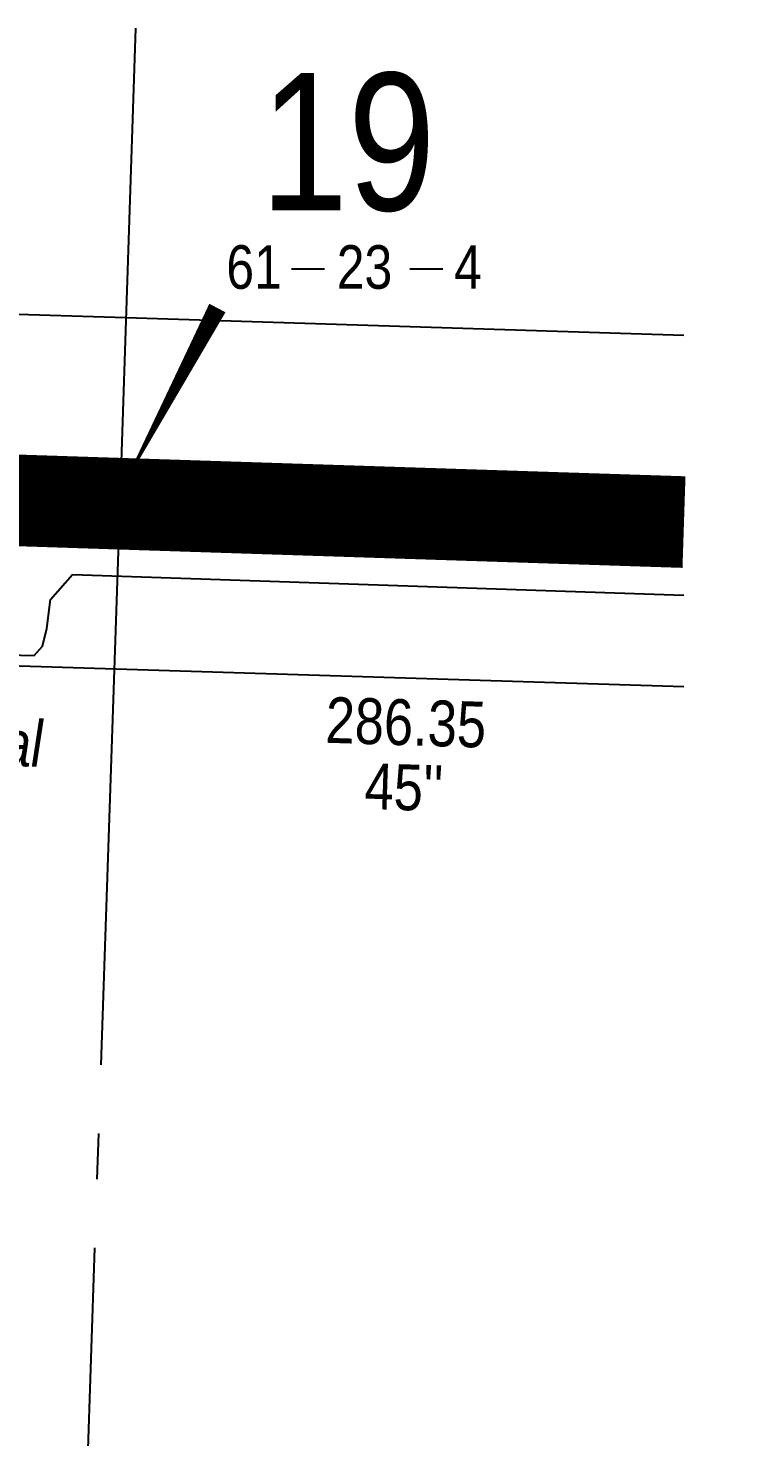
# Model space of a CAD drawing. Extents: x 340272 to 342734, y 6016388 to 6019353.
# Drawn here: x 342366 to 342519.1, y 6018182.4 to 6018489.9 of the extents above; entities that cross this region are included whole.
import ezdxf
from ezdxf.enums import TextEntityAlignment as Align

# ---------------------------------------------------------------- set-up
doc = ezdxf.new("R2010")
doc.units = 0
doc.header["$LTSCALE"] = 5
doc.linetypes.add('foc-QUARTERLINE', pattern=[33, 25, -3, 2, -3])
for name, color, linetype in [('10', 1, 'Continuous'), ('9', 3, 'Continuous'), ('AS-CABLE', 224, 'foc-CABLE'), ('AS-ROADS', 254, 'Continuous'), ('AS-TELUS', 224, 'foc-TEL'), ('L-BD', 7, 'Continuous'), ('L-SECLBL', 7, 'Continuous'), ('L-SECQ', 8, 'foc-QUARTERLINE'), ('L-TITLEDB', 4, 'Continuous')]:
    doc.layers.add(name, color=color, linetype=linetype)
doc.styles.add('80L', font='ARIALN.TTF', dxfattribs={"height": 10})
doc.styles.add('foc-LtypeFont', font='ARIALN.TTF', dxfattribs={"height": 7.35})
doc.styles.add('SIMPLEX', font='ARIALN.TTF')
doc.linetypes.add('foc-CABLE', pattern='A,2,-1,["C",foc-LtypeFont,S=0.2,R=0,X=-0.625,Y=-0.75],-1.24,8', length=12.24)
doc.linetypes.add('foc-TEL', pattern='A,2,-1,["T",foc-LtypeFont,S=0.2,R=0,X=-0.425,Y=-0.75],-1.24,8', length=12.24)

# ---------------------------------------------------------------- blocks, each defined once
blk = doc.blocks.new('L-SECLBL')
at = {"layer": '9', "color": 7}
for p, q in [((-5.08, -27.83), (-12.29, -27.83)), ((20.7, -27.83), (13.5, -27.83))]:
    blk.add_line(p, q, dxfattribs=at)
at = {"layer": '10', "color": 2, "style": 'SIMPLEX'}
blk.add_attdef('SEC', text='', height=30, dxfattribs=at).set_placement((0, 0), align=Align.MIDDLE)
at = {"layer": '10', "color": 5, "style": '80L'}
blk.add_attdef('TWP', text='', height=9.5, dxfattribs=at).set_placement((-14.43, -27.37), align=Align.MIDDLE_RIGHT)
blk.add_attdef('RGE', text='', height=9.5, dxfattribs=at).set_placement((3.62, -27.37), align=Align.MIDDLE_CENTER)
blk.add_attdef('MER', text='', height=9.5, dxfattribs=at).set_placement((23.17, -27.37), align=Align.MIDDLE_LEFT)

msp = doc.modelspace()

# ---------------------------------------------------------------- linework, layer by layer
at = {"layer": 'AS-ROADS', "const_width": 19.996, "flags": 128}
msp.add_lwpolyline([(341572.758, 6018412.579), (342509.105, 6018382.058)], dxfattribs=at)
at = {"layer": 'AS-TELUS', "flags": 128}
msp.add_lwpolyline([(342316.251, 6018357.752), (342319.908, 6018354.597), (342325.533, 6018353.657), (342333.958, 6018353.594), (342343.733, 6018353.837), (342356.103, 6018353.807), (342364.318, 6018353.019), (342367.278, 6018352.932), (342369.128, 6018354.997), (342370.071, 6018358.807), (342370.893, 6018365.144), (342375.686, 6018370.649)], dxfattribs=at)
at = {"layer": 'AS-TELUS', "elevation": -1732.999, "flags": 128}
msp.add_lwpolyline([(342375.686, 6018370.649), (342509.105, 6018366.125)], dxfattribs=at)
at = {"layer": 'L-SECLBL', "flags": 128}
msp.add_lwpolyline([(342386.045, 6018388.558, 0, 3.999, 0), (342407.295, 6018428.782, 0, 0, 0)], format="xyseb", dxfattribs=at)
at = {"layer": 'L-SECQ', "flags": 128}
for points in [[(342389.446, 6018489.862), (342386.045, 6018388.558)], [(342386.045, 6018388.558), (341572.803, 6018414.023)], [(342386.045, 6018388.558), (342366.072, 6017793.607)], [(342509.105, 6018384.705), (342386.045, 6018388.558)]]:
    msp.add_lwpolyline(points, dxfattribs=at)
at = {"layer": 'L-TITLEDB'}
for p, q in [((342387.324, 6018426.632), (341573.996, 6018452.1)), ((342509.105, 6018422.795), (342387.324, 6018426.632))]:
    msp.add_line(p, q, dxfattribs=at)
at = {"layer": 'L-TITLEDB', "flags": 128}
msp.add_lwpolyline([(342509.105, 6018346.134), (341571.59, 6018375.265)], dxfattribs=at)

# ---------------------------------------------------------------- block references
at = {"layer": 'L-SECLBL', "xscale": 0.99980714, "yscale": 0.99980714, "zscale": 0.99980714}
msp.add_blockref('L-SECLBL', (342435.773, 6018465.1), dxfattribs=at).add_auto_attribs({'SEC': '19', 'TWP': '61', 'RGE': '23', 'MER': '4'})

# ---------------------------------------------------------------- texts
at = {"layer": 'L-BD', "style": '80L'}
for s, p in [('286.35', (342448.435, 6018338.36)), ("45''", (342447.993, 6018324.12))]:
    msp.add_text(s, height=9.9981, rotation=358.2202, dxfattribs=at).set_placement(p, align=Align.MIDDLE)

# ---------------------------------------------------------------- next in the draw order: texts
at = {"layer": 'AS-CABLE', "linetype": 'Continuous', "insert": (342346.883, 6018338.702), "char_height": 9.99807, "width": 37.11477, "attachment_point": 2, "style": '80L', "bg_fill": 3, "box_fill_scale": 1.15, "bg_fill_color": 256, "bg_fill_true_color": 256, "bg_fill_transparency": 0}
msp.add_mtext('{\\fArial Narrow|b0|i1|c0|p34;Pedestal}', dxfattribs=at)

doc.saveas('drawing.dxf')
